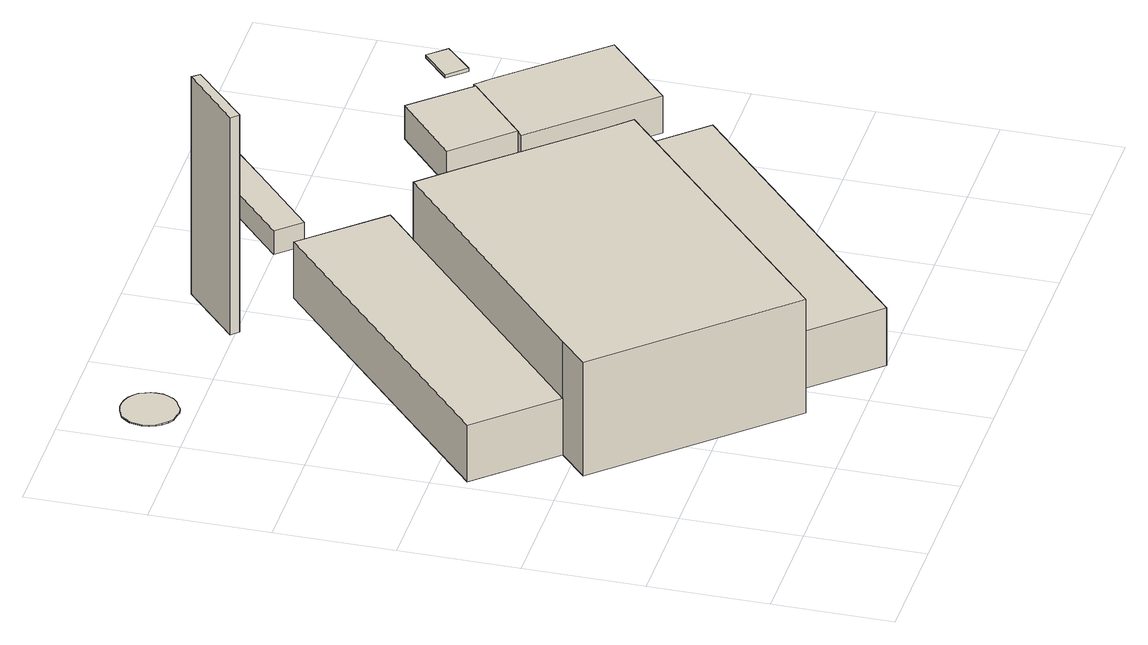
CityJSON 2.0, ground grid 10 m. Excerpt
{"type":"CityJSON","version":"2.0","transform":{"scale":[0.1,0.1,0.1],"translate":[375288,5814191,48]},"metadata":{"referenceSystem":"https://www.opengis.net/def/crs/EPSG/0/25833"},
"CityObjects":{
"building1":{"type":"Building","attributes":{"Gemeindeschluessel":"11000005","BezugspunktDach":"2200","function":"31001_3050","measuredHeight":0.092,"storeysAboveGround":2},"address":[{"country":"Germany","locality":"Berlin","thoroughfareNumber":"221 (24)","thoroughfareName":"Kladower Damm"}],"geometry":[{"type":"Solid","lod":"1","boundaries":[[[[0,1,2,3,4,5,6,7,8,9,10,11,12,13,14,15,16,17,18,19,20,21,22,23,24,25,26,27,28]],[[29,30,31,32,33,34,35,36,37,38,39,40,41,42,43,44,45,46,47,48,49,50,51,52,53,54,55,56,57]],[[29,57,28,27]],[[30,29,27,26]],[[31,30,26,25]],[[32,31,25,24]],[[33,32,24,23]],[[34,33,23,22]],[[35,34,22,21]],[[36,35,21,20]],[[37,36,20,19]],[[38,37,19,18]],[[39,38,18,17]],[[40,39,17,16]],[[41,40,16,15]],[[42,41,15,14]],[[43,42,14,13]],[[44,43,13,12]],[[45,44,12,11]],[[46,45,11,10]],[[47,46,10,9]],[[48,47,9,8]],[[49,48,8,7]],[[50,49,7,6]],[[51,50,6,5]],[[52,51,5,4]],[[53,52,4,3]],[[54,53,3,2]],[[55,54,2,1]],[[56,55,1,0]],[[57,56,0,28]]]]}]},
"building2":{"type":"Building","attributes":{"Gemeindeschluessel":"11000005","function":"31001_3050"},"address":[{"country":"Germany","locality":"Berlin","thoroughfareNumber":"221 (19)","thoroughfareName":"Kladower Damm"}],"children":["building2-1","building2-2","building2-3","building2-4"]},
"building2-1":{"type":"BuildingPart","attributes":{"BezugspunktDach":"2200","measuredHeight":10.48,"storeysAboveGround":2},"parents":["building2"],"geometry":[{"type":"MultiSurface","lod":"1","boundaries":[[[58,59,60,61,62,63,64,65]],[[66,67,68,69,70,71,72,73]],[[74,66,73,65,64]],[[75,74,64,63]],[[68,67,63,62]],[[69,68,62,61],[76,77,78,79]],[[70,69,61,60]],[[80,81,60,59]],[[72,71,59,58]],[[73,72,58,65]],[[67,66,82,66,67,83]],[[78,77,76,79]],[[84,71,70,85,81,80]]]}]},
"building2-2":{"type":"BuildingPart","attributes":{"BezugspunktDach":"2200","measuredHeight":3.48,"storeysAboveGround":2},"parents":["building2"],"geometry":[{"type":"Solid","lod":"1","boundaries":[[[[78,86,87,79]],[[88,89,77,76]],[[88,76,79,87]],[[89,88,87,86]],[[77,89,86,78]],[[77,78,79,76]]]]}]},
"building2-3":{"type":"BuildingPart","attributes":{"BezugspunktDach":"2200","measuredHeight":5.23,"storeysAboveGround":2},"parents":["building2"],"geometry":[{"type":"Solid","lod":"1","boundaries":[[[[74,75,90,91,92]],[[93,94,67,66,95]],[[93,95,92,91]],[[94,93,91,90]],[[67,94,90,75]],[[95,66,74,92]],[[66,67,75,74]]]]}]},
"building2-4":{"type":"BuildingPart","attributes":{"BezugspunktDach":"2200","measuredHeight":5.23,"storeysAboveGround":2},"parents":["building2"],"geometry":[{"type":"MultiSurface","lod":"1","boundaries":[[[96,97,98,81,80]],[[99,100,101,102,103]],[[99,103,80,71,70]],[[100,99,81,98]],[[101,100,98,97]],[[102,101,97,96]],[[103,102,96,80]],[[70,71,80,81,104]]]}]},
"building3":{"type":"Building","attributes":{"Gemeindeschluessel":"11000005","BezugspunktDach":"2200","function":"31001_3050","measuredHeight":20.16,"storeysAboveGround":1},"address":[{"country":"Germany","locality":"Berlin","thoroughfareNumber":"221 (23)","thoroughfareName":"Kladower Damm"}],"geometry":[{"type":"Solid","lod":"1","boundaries":[[[[105,106,107,108]],[[109,110,111,112]],[[109,112,108,107]],[[110,109,107,106]],[[111,110,106,105]],[[112,111,105,108]]]]}]},
"building4":{"type":"Building","attributes":{"Gemeindeschluessel":"11000005","BezugspunktDach":"2200","function":"51009_1610","measuredHeight":2.63,"storeysAboveGround":0},"address":[{"country":"Germany","locality":"Berlin"}],"geometry":[{"type":"Solid","lod":"1","boundaries":[[[[113,114,115,116,117]],[[118,119,120,121,122]],[[118,122,117,116]],[[119,118,116,115]],[[120,119,115,114]],[[121,120,114,113]],[[122,121,113,117]]]]}]},
"building5":{"type":"Building","attributes":{"Gemeindeschluessel":"11000005","BezugspunktDach":"2200","function":"51009_1610","measuredHeight":3.16,"storeysAboveGround":0},"address":[{"country":"Germany","locality":"Berlin"}],"geometry":[{"type":"Solid","lod":"1","boundaries":[[[[123,124,125,126,127]],[[128,129,130,131,132]],[[128,132,127,126]],[[129,128,126,125]],[[130,129,125,124]],[[131,130,124,123]],[[132,131,123,127]]]]}]},
"building6":{"type":"Building","attributes":{"Gemeindeschluessel":"11000005","BezugspunktDach":"2200","function":"31001_3050","measuredHeight":3.47,"storeysAboveGround":1},"address":[{"country":"Germany","locality":"Berlin","thoroughfareNumber":"221 (20)","thoroughfareName":"Kladower Damm"}],"geometry":[{"type":"Solid","lod":"1","boundaries":[[[[133,134,135,136,125,124,123,137]],[[138,139,140,141,142,143,144,145]],[[138,145,137,123]],[[139,138,123,124]],[[140,139,124,125]],[[141,140,125,136]],[[142,141,136,135]],[[143,142,135,134]],[[144,143,134,133]],[[145,144,133,137]]]]}]},
"building7":{"type":"Building","attributes":{"Gemeindeschluessel":"11000005","BezugspunktDach":"2200","function":"31001_3050","measuredHeight":0.28,"storeysAboveGround":1},"address":[{"country":"Germany","locality":"Berlin","thoroughfareNumber":"221 (21)","thoroughfareName":"Kladower Damm"}],"geometry":[{"type":"Solid","lod":"1","boundaries":[[[[146,147,148,149]],[[150,151,152,153]],[[150,153,149,148]],[[151,150,148,147]],[[152,151,147,146]],[[153,152,146,149]]]]}]}
},
"vertices":[
[8,527,20],[10,522,20],[13,518,20],[17,514,20],[21,511,20],[27,510,20],[32,509,20],[37,510,20],[42,513,20],[46,515,20],[50,519,20],[52,523,20],[54,528,20],[54,533,20],[54,538,20],[52,542,20],[50,547,20],[47,550,20],[43,553,20],[38,555,20],[33,556,20],[28,556,20],[24,555,20],[19,553,20],[15,551,20],[12,547,20],[9,543,20],[8,538,20],[7,533,20],[8,538,19],[9,543,19],[12,547,19],[15,551,19],[19,553,19],[24,555,19],[28,556,19],[33,556,19],[38,555,19],[43,553,19],[47,550,19],[50,547,19],[52,542,19],[54,538,19],[54,533,19],[54,528,19],[52,523,19],[50,519,19],[46,515,19],[42,513,19],[37,510,19],[32,509,19],[27,510,19],[21,511,19],[17,514,19],[13,518,19],[10,522,19],[8,527,19],[7,533,19],
[170,43,115],[194,65,115],[384,237,115],[366,256,115],[281,351,115],[254,380,115],[64,210,115],[39,187,115],[64,210,10],[254,380,10],[281,351,10],[366,256,10],[384,237,10],[194,65,10],[170,43,10],[39,187,10],[64,210,62],[254,380,62],[281,351,11],[366,256,11],[366,256,46],[281,351,46],[194,65,62],[384,237,62],[64,210,19],[254,380,45],[194,65,38],[384,237,20],
[404,290,46],[319,385,46],[319,385,11],[404,290,11],
[283,406,62],[227,469,62],[8,272,62],[227,469,10],[283,406,10],[8,272,10],
[253,0,62],[471,197,62],[412,262,62],[384,237,9],[412,262,9],[471,197,9],[253,0,9],[194,65,9],[384,237,58],
[165,496,214],[213,540,214],[208,546,214],[159,502,214],[208,546,13],[213,540,13],[165,496,13],[159,502,13],
[298,479,34],[345,521,34],[389,561,34],[371,580,34],[280,499,34],[371,580,12],[389,561,12],[345,521,12],[298,479,12],[280,499,12],
[451,348,44],[496,388,44],[505,396,44],[464,442,44],[409,394,44],[464,442,13],[505,396,13],[496,388,13],[451,348,13],[409,394,13],
[528,252,44],[589,307,44],[518,387,44],[507,398,44],[446,344,44],[451,348,10],[496,388,10],[505,396,10],[507,398,10],[518,387,10],[589,307,10],[528,252,10],[446,344,10],
[567,418,18],[590,440,18],[577,455,18],[553,433,18],[577,455,15],[590,440,15],[567,418,15],[553,433,15]
]}
